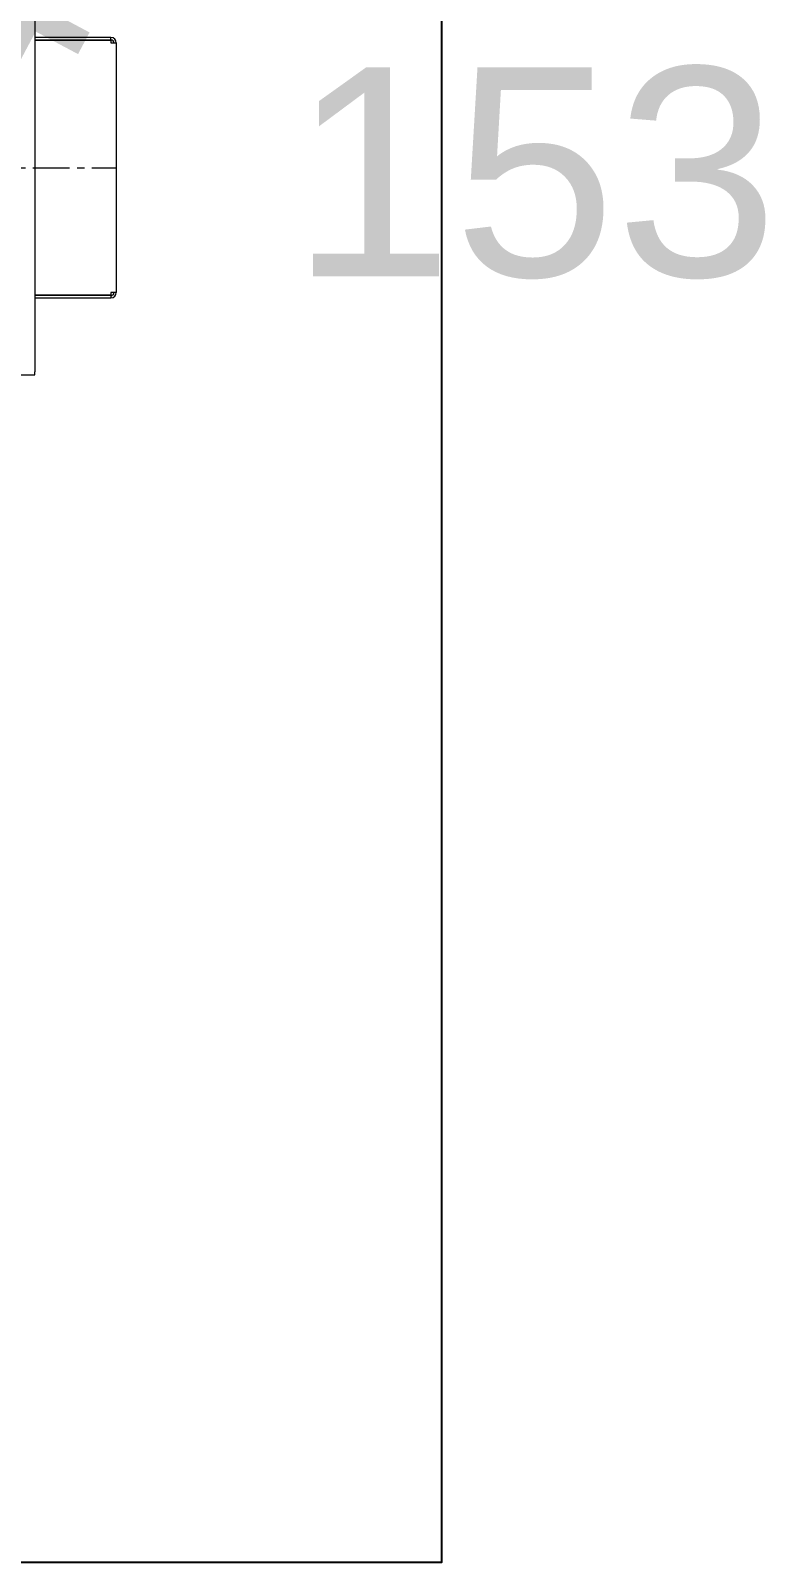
# Model space of a CAD drawing. Header units: millimetres. Extents: x 3220 to 226993, y 817 to 176024.
# Drawn here: x 9146 to 9779, y 162592 to 163910 of the extents above; entities that cross this region are included whole.
import ezdxf

# ---------------------------------------------------------------- set-up
doc = ezdxf.new("R2010")
doc.units = ezdxf.units.MM
doc.linetypes.add('AXES', pattern=[50.8, 31.75, -6.35, 6.35, -6.35])
doc.layers.add('Axe', color=1, linetype='AXES', lineweight=9)
doc.layers.add('Repère', color=76, linetype='Continuous')
doc.layers.add('Sichtbare Kanten(DIN)', color=7, linetype='Continuous', lineweight=50, true_color=0x3f3f3f)
doc.styles.add('ARIAL_BOLD', font='arial.ttf')
doc.styles.get("Standard").update_dxf_attribs({"font": 'arial.ttf'})

# ---------------------------------------------------------------- blocks, each defined once
blk = doc.blocks.new('Level -3.5 et0m')
blk.add_lwpolyline([(2200, -9000), (800, -9000), (800, -11200), (2200, -11200)], close=True)
at = {"color": 6, "insert": (1835.6, -10071), "char_height": 182.25, "width": 958.832, "attachment_point": 7, "rotation": 61.9686, "style": 'ARIAL_BOLD'}
blk.add_mtext('-4,50 m', dxfattribs=at)
blk = doc.blocks.new('be 500 pied TC')
at = {"layer": 'Axe'}
blk.add_line((0, 783.1), (0, 0), dxfattribs=at)
at = {"layer": 'Sichtbare Kanten(DIN)', "color": 5, "lineweight": 0}
for p, q in [((-178.1, 770), (-178.1, 70)), ((-178.1, 70), (-175.6, 70)), ((175.6, 70), (-175.6, 70)), ((-112, 70), (-112, 4.6)), ((-110, 4.6), (-110, 70)), ((-109.5, 70), (-109.5, 4.6)), ((109.5, 4.6), (109.5, 70)), ((110, 70), (110, 4.6)), ((112, 4.6), (112, 70)), ((-110, 4.6), (-112, 4.6)), ((-107.4, 4.6), (-109.5, 4.6)), ((-107.4, 0), (-107.4, 4.6)), ((107.4, 0), (-107.4, 0)), ((109.5, 4.6), (107.4, 4.6)), ((107.4, 4.6), (107.4, 0)), ((110, 4.6), (112, 4.6))]:
    blk.add_line(p, q, dxfattribs=at)
for centre, radius, start, end in [((-107.4, 4.6), 4.6, 180, 270), ((-105, 5), 5, 180, 196.2602), ((-107.4, 4.6), 2.6, 180, 270), ((107.4, 4.6), 2.6, 270, 0), ((107.4, 4.6), 4.6, 270, 0), ((105, 5), 5, 343.7398, 0)]:
    blk.add_arc(centre, radius, start, end, dxfattribs=at)
blk = doc.blocks.new('116 pied')
blk.add_blockref('be 500 pied TC', (0, -420))
blk = doc.blocks.new('140 pied')
blk.add_blockref('116 pied', (-2.3, 0))
blk = doc.blocks.new('153 pied')
blk.add_blockref('140 pied', (2.3, 0))

msp = doc.modelspace()

# ---------------------------------------------------------------- block references
msp.add_blockref('Level -3.5 et0m', (7300, 173791.8))
at = {"rotation": 90}
msp.add_blockref('153 pied', (8800, 163791.8), dxfattribs=at)

# ---------------------------------------------------------------- texts
at = {"layer": 'Repère', "insert": (9370.1, 163878.3), "char_height": 180, "attachment_point": 1}
msp.add_mtext_dynamic_manual_height_columns('153', width=631.382, gutter_width=12.5, heights=[0], dxfattribs=at)

doc.saveas('drawing.dxf')
